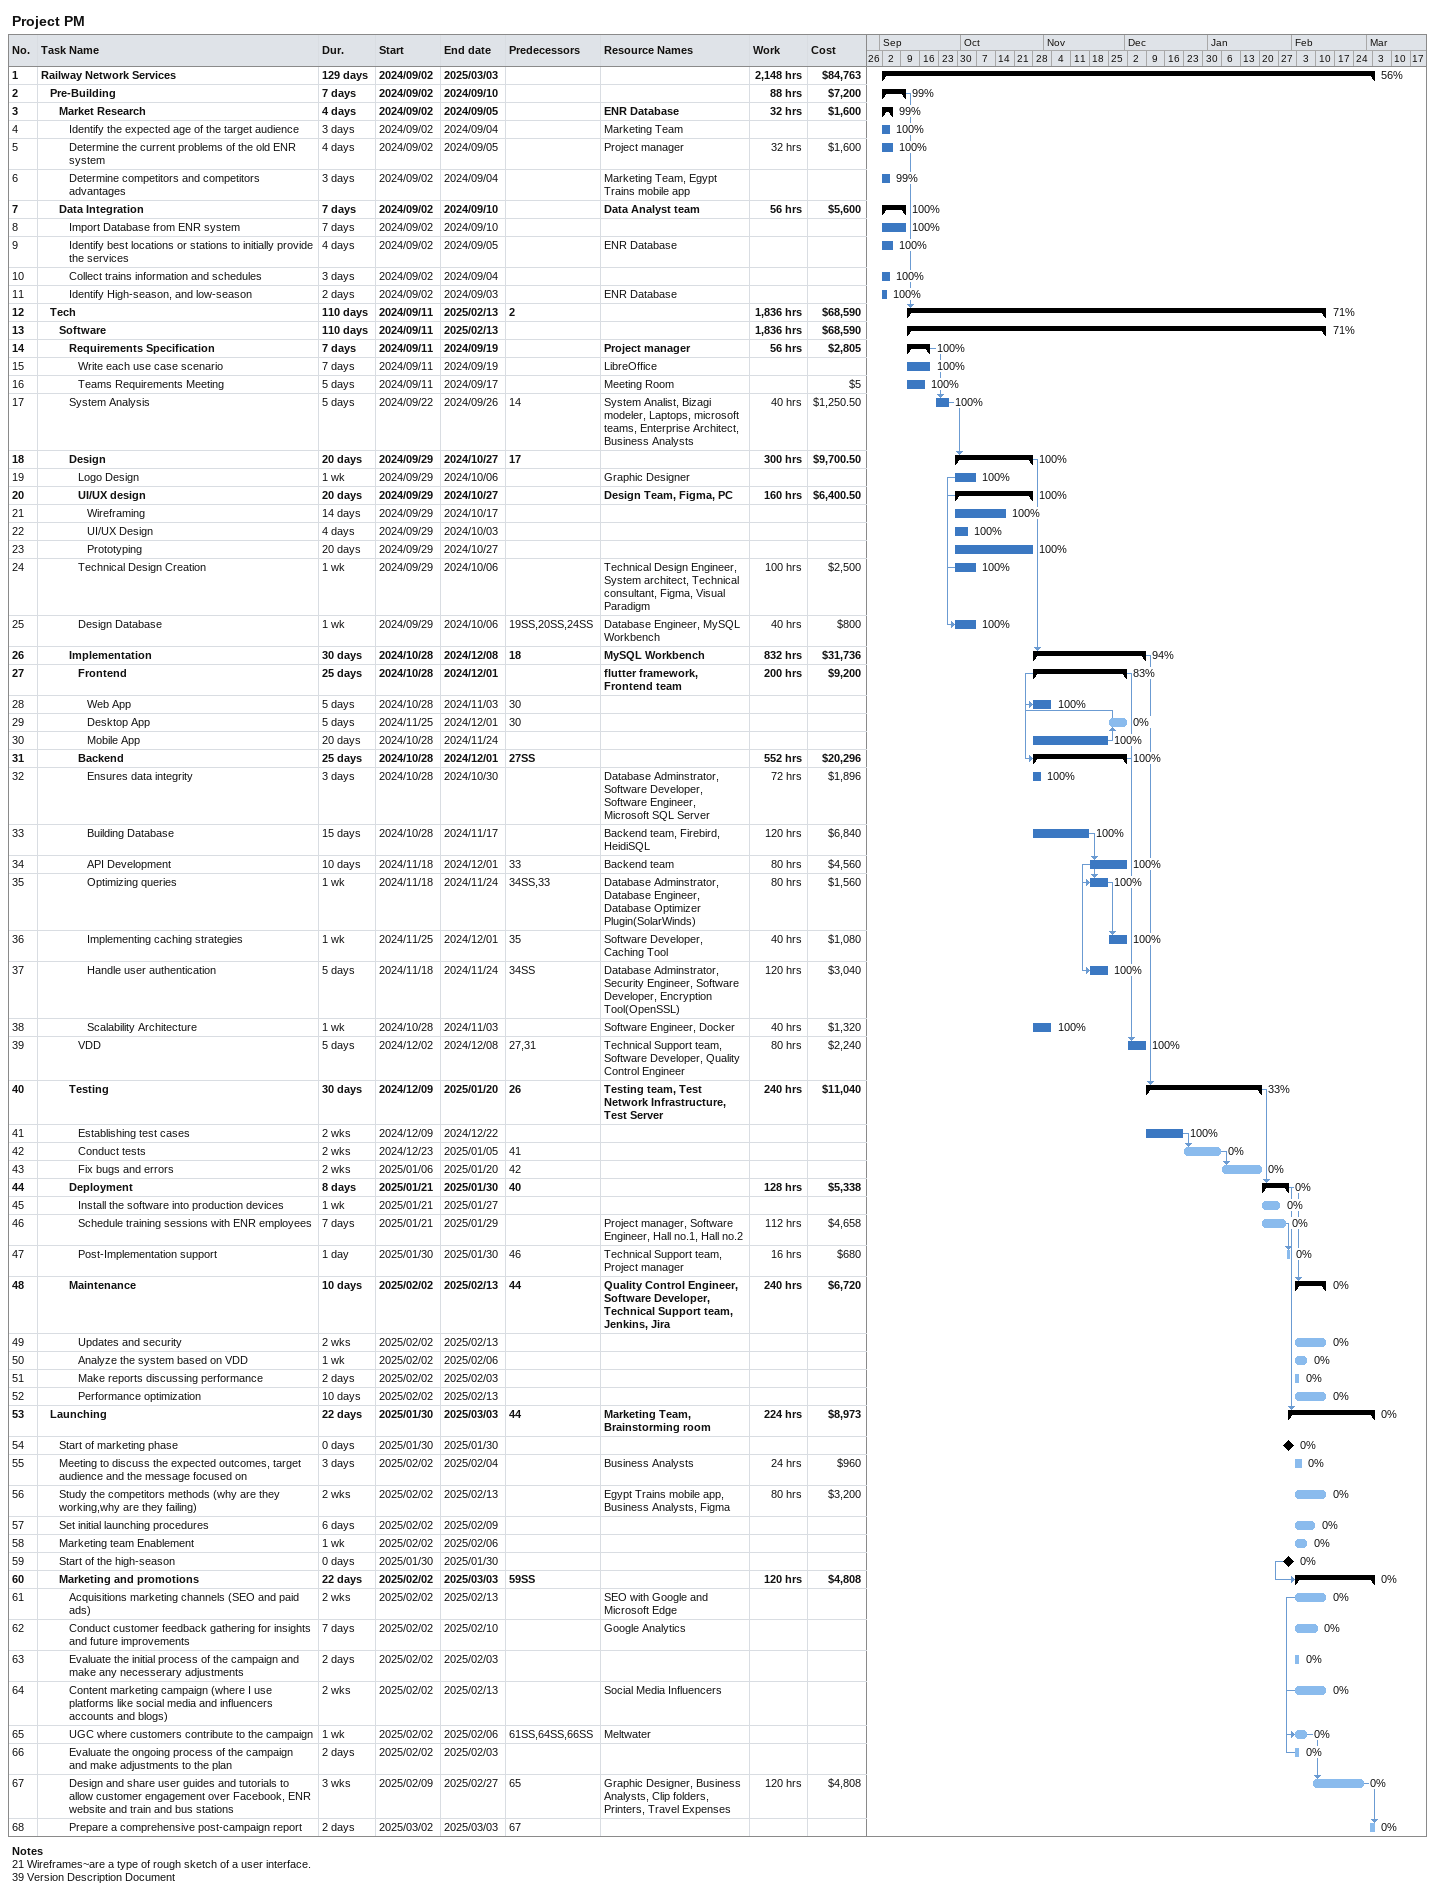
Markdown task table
Project PM

| ID | Level | Task | Duration | Start | Finish | Predecessors | Resources | % complete | Work (h) | Cost ($) |
|---|---|---|---|---|---|---|---|---|---|---|
| 1 | 1 | **Railway Network Services** | 129d | 2024-09-02 | 2025-03-03 |  |  | 56 | 2148 | 84763 |
| 2 | 2 | **Pre-Building** | 7d | 2024-09-02 | 2024-09-10 |  |  | 99 | 88 | 7200 |
| 3 | 3 | **Market Research** | 4d | 2024-09-02 | 2024-09-05 |  | ENR Database | 99 | 32 | 1600 |
| 4 | 4 | Identify the expected age of the target audience | 3d | 2024-09-02 | 2024-09-04 |  | Marketing Team | 100 |  |  |
| 5 | 4 | Determine the current problems of the old ENR system | 4d | 2024-09-02 | 2024-09-05 |  | Project manager | 100 | 32 | 1600 |
| 6 | 4 | Determine competitors and competitors advantages | 3d | 2024-09-02 | 2024-09-04 |  | Marketing Team, Egypt Trains mobile app | 99 |  |  |
| 7 | 3 | **Data Integration** | 7d | 2024-09-02 | 2024-09-10 |  | Data Analyst team | 100 | 56 | 5600 |
| 8 | 4 | Import Database from ENR system | 7d | 2024-09-02 | 2024-09-10 |  |  | 100 |  |  |
| 9 | 4 | Identify best locations or stations to initially provide the services | 4d | 2024-09-02 | 2024-09-05 |  | ENR Database | 100 |  |  |
| 10 | 4 | Collect trains information and schedules | 3d | 2024-09-02 | 2024-09-04 |  |  | 100 |  |  |
| 11 | 4 | Identify High-season, and low-season | 2d | 2024-09-02 | 2024-09-03 |  | ENR Database | 100 |  |  |
| 12 | 2 | **Tech** | 110d | 2024-09-11 | 2025-02-13 | 2 |  | 71 | 1836 | 68590 |
| 13 | 3 | **Software** | 110d | 2024-09-11 | 2025-02-13 |  |  | 71 | 1836 | 68590 |
| 14 | 4 | **Requirements Specification** | 7d | 2024-09-11 | 2024-09-19 |  | Project manager | 100 | 56 | 2805 |
| 15 | 5 | Write each use case scenario | 7d | 2024-09-11 | 2024-09-19 |  | LibreOffice | 100 |  |  |
| 16 | 5 | Teams Requirements Meeting | 5d | 2024-09-11 | 2024-09-17 |  | Meeting Room | 100 |  | 5 |
| 17 | 4 | System Analysis | 5d | 2024-09-22 | 2024-09-26 | 14 | System Analist, Bizagi modeler, Laptops, microsoft teams, Enterprise Architect, Business Analysts | 100 | 40 | 1250.50 |
| 18 | 4 | **Design** | 20d | 2024-09-29 | 2024-10-27 | 17 |  | 100 | 300 | 9700.50 |
| 19 | 5 | Logo Design | 1w | 2024-09-29 | 2024-10-06 |  | Graphic Designer | 100 |  |  |
| 20 | 5 | **UI/UX design** | 20d | 2024-09-29 | 2024-10-27 |  | Design Team, Figma, PC | 100 | 160 | 6400.50 |
| 21 | 6 | Wireframing | 14d | 2024-09-29 | 2024-10-17 |  |  | 100 |  |  |
| 22 | 6 | UI/UX Design | 4d | 2024-09-29 | 2024-10-03 |  |  | 100 |  |  |
| 23 | 6 | Prototyping | 20d | 2024-09-29 | 2024-10-27 |  |  | 100 |  |  |
| 24 | 5 | Technical Design Creation | 1w | 2024-09-29 | 2024-10-06 |  | Technical Design Engineer, System architect, Technical consultant, Figma, Visual Paradigm | 100 | 100 | 2500 |
| 25 | 5 | Design Database | 1w | 2024-09-29 | 2024-10-06 | 19SS, 20SS, 24SS | Database Engineer, MySQL Workbench | 100 | 40 | 800 |
| 26 | 4 | **Implementation** | 30d | 2024-10-28 | 2024-12-08 | 18 | MySQL Workbench | 94 | 832 | 31736 |
| 27 | 5 | **Frontend** | 25d | 2024-10-28 | 2024-12-01 |  | flutter framework, Frontend team | 83 | 200 | 9200 |
| 28 | 6 | Web App | 5d | 2024-10-28 | 2024-11-03 | 30 |  | 100 |  |  |
| 29 | 6 | Desktop App | 5d | 2024-11-25 | 2024-12-01 | 30 |  | 0 |  |  |
| 30 | 6 | Mobile App | 20d | 2024-10-28 | 2024-11-24 |  |  | 100 |  |  |
| 31 | 5 | **Backend** | 25d | 2024-10-28 | 2024-12-01 | 27SS |  | 100 | 552 | 20296 |
| 32 | 6 | Ensures data integrity | 3d | 2024-10-28 | 2024-10-30 |  | Database Adminstrator, Software Developer, Software Engineer, Microsoft SQL Server | 100 | 72 | 1896 |
| 33 | 6 | Building Database | 15d | 2024-10-28 | 2024-11-17 |  | Backend team, Firebird, HeidiSQL | 100 | 120 | 6840 |
| 34 | 6 | API Development | 10d | 2024-11-18 | 2024-12-01 | 33 | Backend team | 100 | 80 | 4560 |
| 35 | 6 | Optimizing queries | 1w | 2024-11-18 | 2024-11-24 | 34SS, 33 | Database Adminstrator, Database Engineer, Database Optimizer Plugin(SolarWinds) | 100 | 80 | 1560 |
| 36 | 6 | Implementing caching strategies | 1w | 2024-11-25 | 2024-12-01 | 35 | Software Developer, Caching Tool | 100 | 40 | 1080 |
| 37 | 6 | Handle user authentication | 5d | 2024-11-18 | 2024-11-24 | 34SS | Database Adminstrator, Security Engineer, Software Developer, Encryption Tool(OpenSSL) | 100 | 120 | 3040 |
| 38 | 6 | Scalability Architecture | 1w | 2024-10-28 | 2024-11-03 |  | Software Engineer, Docker | 100 | 40 | 1320 |
| 39 | 5 | VDD | 5d | 2024-12-02 | 2024-12-08 | 27, 31 | Technical Support team, Software Developer, Quality Control Engineer | 100 | 80 | 2240 |
| 40 | 4 | **Testing** | 30d | 2024-12-09 | 2025-01-20 | 26 | Testing team, Test Network Infrastructure, Test Server | 33 | 240 | 11040 |
| 41 | 5 | Establishing test cases | 2w | 2024-12-09 | 2024-12-22 |  |  | 100 |  |  |
| 42 | 5 | Conduct tests | 2w | 2024-12-23 | 2025-01-05 | 41 |  | 0 |  |  |
| 43 | 5 | Fix bugs and errors | 2w | 2025-01-06 | 2025-01-20 | 42 |  | 0 |  |  |
| 44 | 4 | **Deployment** | 8d | 2025-01-21 | 2025-01-30 | 40 |  | 0 | 128 | 5338 |
| 45 | 5 | Install the software into production devices | 1w | 2025-01-21 | 2025-01-27 |  |  | 0 |  |  |
| 46 | 5 | Schedule training sessions with ENR employees | 7d | 2025-01-21 | 2025-01-29 |  | Project manager, Software Engineer, Hall no.1, Hall no.2 | 0 | 112 | 4658 |
| 47 | 5 | Post-Implementation support | 1d | 2025-01-30 | 2025-01-30 | 46 | Technical Support team, Project manager | 0 | 16 | 680 |
| 48 | 4 | **Maintenance** | 10d | 2025-02-02 | 2025-02-13 | 44 | Quality Control Engineer, Software Developer, Technical Support team, Jenkins, Jira | 0 | 240 | 6720 |
| 49 | 5 | Updates and security | 2w | 2025-02-02 | 2025-02-13 |  |  | 0 |  |  |
| 50 | 5 | Analyze the system based on VDD | 1w | 2025-02-02 | 2025-02-06 |  |  | 0 |  |  |
| 51 | 5 | Make reports discussing performance | 2d | 2025-02-02 | 2025-02-03 |  |  | 0 |  |  |
| 52 | 5 | Performance optimization | 10d | 2025-02-02 | 2025-02-13 |  |  | 0 |  |  |
| 53 | 2 | **Launching** | 22d | 2025-01-30 | 2025-03-03 | 44 | Marketing Team, Brainstorming room | 0 | 224 | 8973 |
| 54 | 3 | Start of marketing phase | 0d | 2025-01-30 | 2025-01-30 |  |  | 0 |  |  |
| 55 | 3 | Meeting to discuss the expected outcomes, target audience and the message focused on | 3d | 2025-02-02 | 2025-02-04 |  | Business Analysts | 0 | 24 | 960 |
| 56 | 3 | Study the competitors methods (why are they working,why are they failing) | 2w | 2025-02-02 | 2025-02-13 |  | Egypt Trains mobile app, Business Analysts, Figma | 0 | 80 | 3200 |
| 57 | 3 | Set initial launching procedures | 6d | 2025-02-02 | 2025-02-09 |  |  | 0 |  |  |
| 58 | 3 | Marketing team Enablement | 1w | 2025-02-02 | 2025-02-06 |  |  | 0 |  |  |
| 59 | 3 | Start of the high-season | 0d | 2025-01-30 | 2025-01-30 |  |  | 0 |  |  |
| 60 | 3 | **Marketing and promotions** | 22d | 2025-02-02 | 2025-03-03 | 59SS |  | 0 | 120 | 4808 |
| 61 | 4 | Acquisitions marketing channels (SEO and paid ads) | 2w | 2025-02-02 | 2025-02-13 |  | SEO with Google and Microsoft Edge | 0 |  |  |
| 62 | 4 | Conduct customer feedback gathering for insights and future improvements | 7d | 2025-02-02 | 2025-02-10 |  | Google Analytics | 0 |  |  |
| 63 | 4 | Evaluate the initial process of the campaign and make any necesserary adjustments | 2d | 2025-02-02 | 2025-02-03 |  |  | 0 |  |  |
| 64 | 4 | Content marketing campaign (where I use platforms like social media and influencers accounts and blogs) | 2w | 2025-02-02 | 2025-02-13 |  | Social Media Influencers | 0 |  |  |
| 65 | 4 | UGC where customers contribute to the campaign | 1w | 2025-02-02 | 2025-02-06 | 61SS, 64SS, 66SS | Meltwater | 0 |  |  |
| 66 | 4 | Evaluate the ongoing process of the campaign and make adjustments to the plan | 2d | 2025-02-02 | 2025-02-03 |  |  | 0 |  |  |
| 67 | 4 | Design and share user guides and tutorials to allow customer engagement over Facebook, ENR website and train and bus stations | 3w | 2025-02-09 | 2025-02-27 | 65 | Graphic Designer, Business Analysts, Clip folders, Printers, Travel Expenses | 0 | 120 | 4808 |
| 68 | 4 | Prepare a comprehensive post-campaign report | 2d | 2025-03-02 | 2025-03-03 | 67 |  | 0 |  |  |

Notes
- 21: Wireframes~are a type of rough sketch of a user interface.
- 39: Version Description Document
